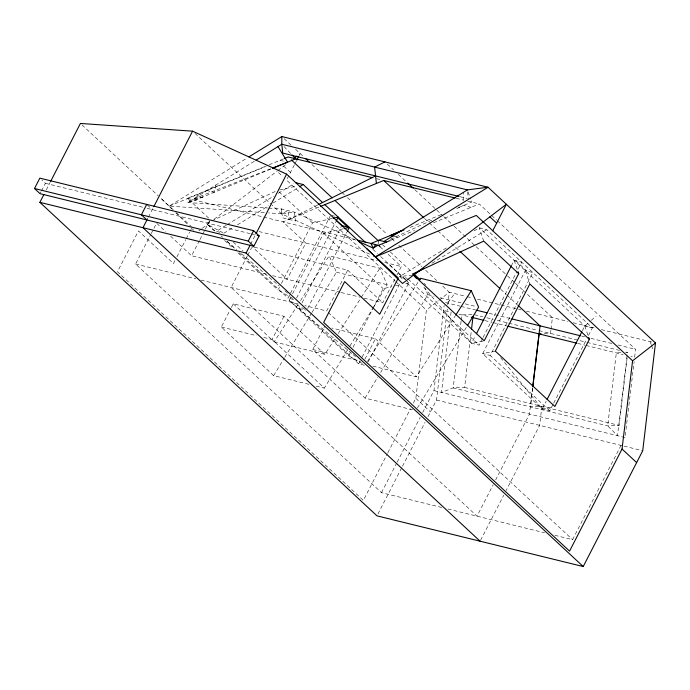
<?xml version="1.0" encoding="UTF-8"?>
<svg xmlns="http://www.w3.org/2000/svg" width="690" height="690" viewBox="0 0 690 690"><rect width="100%" height="100%" fill="white"/><g stroke="black" fill="none" stroke-linecap="round" stroke-linejoin="round"><path stroke-width="0.52" stroke-dasharray="3.45 2.59" d="M463.568 200.376L463.602 192.251M378.603 243.898L378.776 241.155M427.981 416.665L436.529 400.028L447.301 309.077M447.81 304.799L449.293 292.267L441.402 284.927M461.084 321.255L453.192 387.875L441.514 392.429L451.096 312.277L443.541 310.414M461.205 320.203L461.834 314.916L472.236 314.493M627.15 357.722L619.128 425.394L607.692 425.859L453.192 387.875L464.629 387.409L471.391 330.312M532.697 387.832L530.438 406.867L541.874 406.401L539.632 425.376L506.175 490.469M550.896 330.277L550.525 333.443L543.246 333.736M551.025 329.216L552.397 317.616L526.453 293.491M413.379 403.089L415.829 398.32L426.377 310.095L438.262 300.849M422.677 412.517L433.95 390.575L444.144 305.368M532.568 388.41L529.497 414.06L495.661 479.904M627.072 355.54L617.49 435.692L607.692 425.859L616.334 352.901L621.535 352.685M625.295 435.416L634.119 361.672M497.335 220.757L635.593 349.33L634.627 357.394L630.85 356.471M215.91 184.98L214.219 192.303L206.664 190.449M40.063 193.692L41.038 191.803M41.521 190.854L45.402 183.299L41.926 180.073M46.265 189.897L50.154 182.333M146.944 219.972L147.919 218.083M148.402 217.134L153.266 207.664M441.721 507.478L381.484 492.669L135.585 264.011L150.722 234.565M151.205 233.617L156.578 223.172L165.919 231.857M174.967 260.647L173.501 263.511L138.449 230.917L117.464 271.757L363.363 500.414L387.383 453.666M176.933 256.835L185.757 239.663M186.24 238.714L189.672 232.038M190.164 231.081L191.639 228.226M266.4 274.146L191.622 255.757L199.453 240.517M199.945 239.568L204.844 230.037M205.335 229.089L210.226 219.567M250.53 244.372L255.386 234.928M247.236 256.154L231.133 287.497L477.032 516.155L493.212 484.673M247.727 255.205L251.634 247.607M294.345 164.893L286.548 180.064L394.956 280.873M294.828 163.953L296.286 161.124M299.193 155.474L300.159 153.585L297.692 155.466M308.835 384.296L273.628 375.645L221.335 327.017L230.874 308.447M231.357 307.524L233.263 303.807L284.004 316.287L324.938 354.349L335.349 338.04M292.802 298.416L278.01 290.093L279.467 287.256M281.408 283.469L312.51 222.956L332.028 218.471M293.69 299.512L288.023 298.123L289.981 294.311M290.473 293.353L330.148 216.16M290.594 297.597L289.136 300.435L348.657 355.79L362.535 363.596M292.534 293.819L323.636 233.298L343.154 228.821M347.717 349.675L324.369 388.116L272.076 339.489L284.004 316.287M296.553 298.071L335.745 221.826M364.346 365.217L358.671 363.82L299.149 308.464L300.124 306.558M302.082 302.746L341.757 225.552M307.68 308.421L346.872 232.176M254.196 247.167L347.665 270.152L326.68 310.992L304.868 305.627M412.689 409.834L365.053 398.121L312.76 349.494L324.688 326.284M348.657 355.79L350.606 352.012M353.03 347.277L372.471 309.456M372.954 308.508L383.166 288.653L391.377 286.773M364.018 298.149L382.717 302.746L394.956 278.924M396.914 275.12L401.321 266.547L387.159 253.377M358.671 363.82L360.146 360.965M362.103 357.153L400.304 282.814M364.932 359.18L375.429 338.764L331.933 328.069M368.193 361.862L408.842 282.762L406.479 280.589M387.875 452.709L410.438 408.816M381.484 492.669L396.681 463.085M397.173 462.136L420.219 417.286M377.982 513.938L402.003 467.208M402.494 466.259L425.04 422.384M482.543 338.428L479.11 345.103L471.555 343.24L475.47 335.616M511.23 266.047L514.171 260.328L521.726 262.183L517.319 270.765M483.026 337.479L516.827 271.713M549.766 410.8L490.236 355.445L532.852 272.533L525.297 270.67L482.681 353.591L542.211 408.946L549.766 410.8L553.19 404.133M500.69 357.739L542.211 408.946L546.126 401.321M582.369 330.795L584.818 326.025L590.468 321.057M480.594 540.244L503.717 495.256M553.682 403.176L586.5 339.325M588.458 335.513L592.374 327.888L486.743 229.658L479.188 227.795L472.797 231.719M554.915 535.311L572.571 539.649L621.121 445.188M273.628 375.645L284.194 358.248M284.746 357.334L311.432 313.407M311.992 312.492L336.453 272.214L329.13 255.792L300.219 301.099M349.942 346.018L373.29 307.576M373.851 306.662L387.194 284.694L379.871 268.263L329.13 255.792M365.053 398.121L377.844 377.068M380.621 372.497L427.878 294.69L424.859 287.928M417.467 407.85L466.388 327.302M233.263 303.807L274.197 341.878L299.641 302.004M338.238 333.512L360.792 298.166M361.37 297.261L379.871 268.263M367.356 361.638L418.244 281.891M372.876 366.14L416.363 376.835L455.107 316.115M448.06 302.66L454.572 293.569M591.278 320.35L596.117 316.098M439.107 300.193L449.293 292.267L466.026 296.381M198.875 230.857L201.42 228.916M202.265 228.269L212.503 220.464L275.586 191.32M214.193 219.17L277.044 171.224M277.872 170.585L286.997 163.633M264.365 212.641L169.292 206.103L247.063 158.036M254.256 161.287L187.568 202.498L267.608 208.009M226.294 225.225L216.255 231.383L221.921 232.78M227.208 224.664L273.749 196.107M278.312 193.312L293.828 183.79M223.81 233.237L233.85 227.079M237.498 224.845L268.531 205.81M273.093 203.007L298.649 187.335M446.327 247.952L399.786 276.509L403.728 280.174M431.983 263.252L486.743 229.658M317.805 204.904L288.92 219.394L287.963 210.554L281.46 213.814L268.643 212.934M209.82 221.706L206.241 223.353L214.418 230.96M390.273 239.387L433.26 219.48M456.711 208.613L463.551 205.447L471.106 207.311M208.656 218.1L187.421 198.349L268.117 165.212M269.109 164.807L283.642 158.838M169.292 206.103L266.099 166.342M270.721 169.102L194.977 200.212L187.568 202.498L202.86 196.969L195.305 195.115M318.737 207.147L282.96 221.844L305.774 243.053L287.169 279.252L252.117 246.658M410.024 227.433L441.738 214.4M458.591 207.483L471.71 202.101L470.994 200.066M391.127 240.155L414.604 230.512M433.441 222.775L479.265 203.955L496.55 220.024M270.635 168.8L192.941 199.177L202.86 196.969M279.579 189.948L297.045 185.946M395.491 285.824L400.623 284.651M405.763 283.469L408.842 282.762L406.953 282.296M406.884 283.107L471.555 343.24L484.207 340.791M495.334 351.132L482.681 353.591L490.236 355.445M542.211 408.946L553.811 406.695M412.499 275.198L399.786 276.509L407.341 278.363M625.692 352.521L627.771 352.435L624.64 351.659M268.677 208.078L281.486 208.958L294.44 212.149L355.678 240.137M460.032 196.685L467.328 198.479M376.473 178.684L381.648 179.952M456.185 198.28L463.43 200.066M467.57 201.083L479.265 203.955M280.019 160.322L284.737 161.486M331.623 215.444L334.59 216.177M393.981 236.498L397.759 237.429M187.421 198.349L354.384 239.404M259.035 231.564L377.43 260.673M384.701 262.459L401.321 266.547M45.402 183.299L142.908 207.276M147.074 208.302L250.177 233.651M251.22 233.901L257.275 235.394M467.061 296.64L472.27 297.916M477.471 299.193L521.174 309.939M526.384 311.216L568.008 321.454M573.209 322.73L595.065 328.104M601.309 329.639L651.981 342.102M483.733 241.121L479.188 227.795L584.818 326.025L592.374 327.888M336.453 272.214L387.194 284.694M427.878 294.69L434.088 296.226M440.306 297.752L461.015 302.841M465.155 303.859L476.548 306.662M445.542 302.599L460.083 306.17M461.118 306.429L475.66 310M489.158 313.32L510.971 318.685M581.592 336.047L584.706 336.815M590.933 338.35L612.746 343.706M617.938 344.983L635.593 349.33M474.315 314.7L482.672 316.753M486.847 317.78L493.109 319.323M497.283 320.35L507.719 322.92M508.763 323.17L537.993 330.363M539.037 330.613L586.017 342.162M587.061 342.421L619.422 350.382M458.902 314.192L470.183 316.969M484.803 320.557L492.108 322.359M493.152 322.61L506.719 325.947M577.711 343.404L585.016 345.198M586.06 345.457L623.165 354.582M272.628 275.681L340.136 292.275M341.171 292.526L359.87 297.123M135.585 264.011L195.822 278.82M201.014 280.097L298.641 304.092M299.149 308.464L305.756 310.095M221.335 327.017L256.542 335.668M263.796 337.453L272.076 339.489M312.76 349.494L360.396 361.206M464.629 387.409L619.128 425.394M274.197 341.878L324.938 354.349M433.95 390.575L625.045 437.555M436.529 400.028L622.949 445.861M623.984 446.12L642.735 450.725M316.089 386.081L324.369 388.116M447.948 509.013L544.531 532.758M369.624 254.11L281.46 213.814L272.024 205.042M222.896 232.746L207.354 224.388L216.341 232.09M304.851 309.284L289.136 300.435L352.288 353.875M353.108 354.574L355.566 356.652M226.958 241.19L236.765 249.582M241.664 253.782L279.243 285.979M284.961 290.878L288.222 293.681M389.936 265.4L405.694 279.873M515.784 260.725L526.91 271.075M387.297 164.091L393.585 169.938M398.303 174.32L406.169 181.634M414.811 189.672L436.037 209.415M436.83 210.148L443.118 215.996M443.903 216.729L453.339 225.501M454.124 226.234L475.35 245.968M476.135 246.701L506.796 275.215M507.581 275.948L514.662 282.521M515.447 283.254L525.668 292.758M424.574 218.454L428.499 222.102M429.284 222.836L437.141 230.141M437.926 230.865L459.135 250.591M500.768 289.308L506.27 294.423M507.055 295.156L517.267 304.652M284.125 138.673L290.999 145.064M295.579 149.325L304.109 157.251M311.992 164.591L341.196 191.742M341.981 192.476L344.345 194.675M347.501 197.607L386.961 234.298M391.696 238.706L395.637 242.371M398.794 245.304L421.676 266.582M425.627 270.256L436.666 280.528M382.441 244.631L386.374 248.288M390.298 251.936L412.292 272.395M424.083 283.349L425.652 284.815M380.078 246.796L384.011 250.453M408.135 279.096L479.11 345.103M283.702 166.143L290.473 172.44M372.816 249.263L377.516 253.627M380.647 256.542L407.281 281.304M278.501 172.586L282.891 176.666M395.741 281.606L426.377 310.095M279.079 191.872L312.51 222.956M323.636 233.298L383.166 288.653M347.665 270.152L382.717 302.746M194.942 133.36L271.23 204.309M375.429 338.764L416.363 376.835M328.25 312.458L572.571 539.649M415.829 398.32L430.431 411.896M233.272 242.043L242.742 250.841M220.99 235.782L222.56 237.248M227.295 241.647L234.393 248.253M239.128 252.652L288.023 298.123M224.621 240.448L233.255 248.478M237.972 252.859L278.01 290.093M81.989 124.916L158.217 195.805M173.225 209.76L160.58 197.996L171.939 209.053M176.373 212.684L191.32 226.579M147.418 205.051L152.283 209.579M170.594 236.204L191.622 255.757M175.726 212.744L188.603 225.276M192.303 228.873L193.649 230.184M283.995 146.565L290.602 153.465M423.91 287.256L471.555 343.24M468.122 191.932L470.632 199.048M650.221 341.671L651.231 344.586M651.567 345.561L652.921 349.459M584.818 326.025L588.717 337.445M525.297 270.67L529.842 283.995M514.171 260.328L518.061 271.748M467.622 191.863L468.372 198.737M281.486 208.958L281.46 213.814L294.44 212.149L295.398 220.99L282.443 217.799L281.486 208.958"/><path stroke-width="1.03" d="M43.841 194.623L39.873 202.343L377.007 515.853L583.205 566.55L642.735 450.725L655.5 342.964L488.037 187.24L281.839 136.542L281.796 144.262L282.762 153.102L458.988 196.434M471.52 329.251L473.021 316.563M532.818 386.78L539.08 333.908L541.167 333.822M532.818 386.271L540.046 325.835L518.052 305.377M50.646 181.384L80.419 123.45L192.579 131.169L286.617 174.147L398.311 278.01L379.707 314.209L344.655 281.615L323.67 322.454L569.561 551.112L622.035 449.018L632.583 360.792L655.5 342.964M34.5 188.517L39.839 178.132L253.601 230.684L259.164 235.859L253.825 246.244L40.063 193.692L34.5 188.517L248.262 241.069L253.825 246.244M146.72 204.404L141.381 214.797L146.944 219.972L142.977 227.691L480.102 541.202M153.758 206.715L192.579 131.169M248.262 241.069L253.601 230.684M583.205 566.55L246.071 253.04L250.047 245.321M255.869 233.979L286.617 174.147M296.769 160.184L298.71 156.414M336.228 220.878L338.195 217.065L333.054 218.238M347.355 231.219L349.321 227.407L341.757 225.552L336.565 220.722M492.755 230.762L506.365 204.283L402.537 283.495L366.778 248.693M476.454 333.71L511.23 266.047M518.716 273.654L484.207 340.791L412.447 274.051L483.733 241.121L518.716 273.654L518.061 271.748M547.101 399.415L581.877 331.743M589.364 339.351L554.864 406.488L495.334 351.132L529.842 283.995L589.364 339.351L588.717 337.445M467.501 325.473L478.618 307.171L471.296 290.74L420.555 278.268L419.399 280.08M455.685 315.209L471.296 290.74M375.438 244.976L373.178 248.133L358.593 241.474M293.578 158.605L296.873 156.095M248.9 156.906L281.839 136.542M256.076 160.158L281.796 144.262L467.406 189.897L488.037 187.24L375.498 256.801L373.54 255.904M377.654 245.373L373.178 248.133L370.953 243.475L404.073 229.874M383.847 241.543L467.406 189.897M299.555 186.774L303.212 184.532L322.644 202.601M414.647 273.887L423.772 268.289M384.934 161.891L374.601 167.084L376.386 183.48M318.763 204.421L375.567 175.924M401.52 230.615L390.195 235.575L393.033 236.265M284.547 158.467L288.179 156.975L372.333 177.666M272.705 168.291L295.734 158.829L292.068 155M320.729 206.336L383.718 180.461L455.15 198.021M357.498 240.163L378.508 245.33L390.178 240.543M375.498 256.801L476.255 215.418L632.583 360.792M272.628 168.024L287.575 162.185L277.992 146.616M344.181 228.588L349.321 227.407M295.648 182.678L303.212 184.532M378.836 240.241L386.391 242.095M257.275 235.394L259.164 235.859M39.873 202.343L246.071 253.04M476.695 310.259L487.08 312.812M512.006 318.944L580.549 335.797M471.227 317.228L483.759 320.307M507.762 326.206L576.668 343.146M489.909 216.841L496.679 223.137M407.738 183.091L413.241 188.215M383.718 180.461L423.781 217.721M459.92 251.324L499.983 288.575M622.035 449.018L636.637 462.593M305.687 158.726L309.629 162.392M291.318 159.899L332.166 197.883M335.314 200.807L378.517 240.982M414.656 274.586L420.15 279.7M378.508 245.33L380.078 246.796M324.973 204.775L365.769 242.707M337.315 217.35L347.7 227.01M413.56 275.086L416.32 278.329"/></g></svg>
